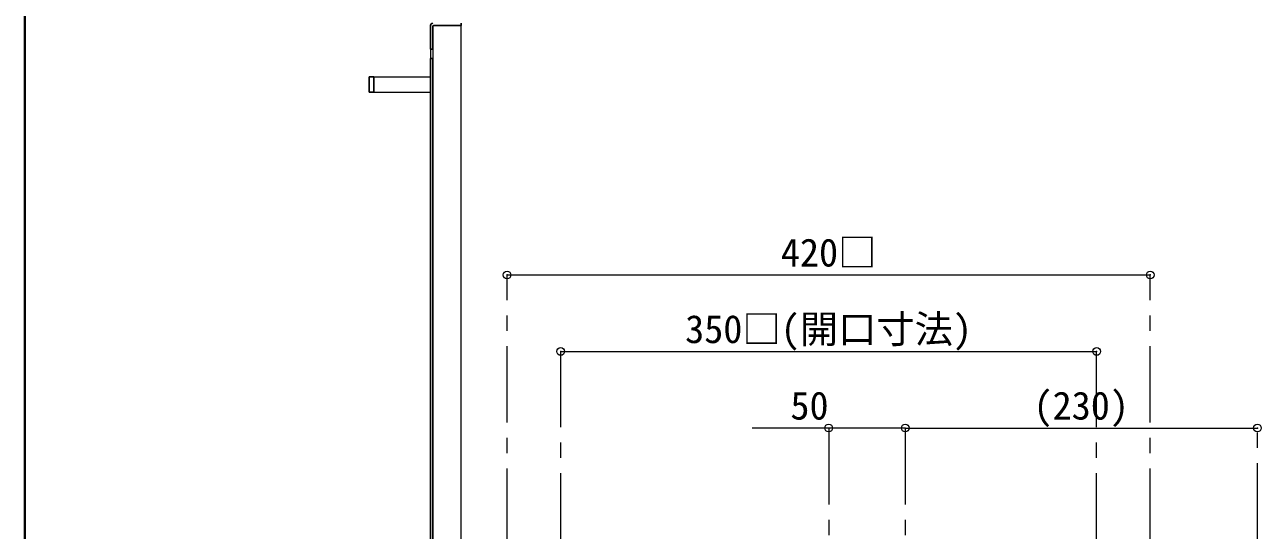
# Model space of a CAD drawing. Units: millimetres at full size, sheet at 1:10; details may follow other scales. Extents: x -2123 to 1927, y -1358 to 1452.
# Drawn here: x -2123 to -1315, y 158 to 488 of the extents above; entities that cross this region are included whole.
import ezdxf
from ezdxf.enums import TextEntityAlignment as Align

# ---------------------------------------------------------------- set-up
doc = ezdxf.new("R2010")
doc.units = ezdxf.units.MM
doc.header["$LTSCALE"] = 10
doc.header["$PDMODE"] = 32
doc.header["$PDSIZE"] = 5
doc.linetypes.add('CHAIN1', pattern=[8, 5, -1, 1, -1])
doc.layers.add('0-0', color=4, linetype='Continuous', lineweight=9)
doc.styles.add('ＭＳ ゴシック', font='')
doc.styles.get('ＭＳ ゴシック').set_extended_font_data('MS Gothic')

msp = doc.modelspace()

# ---------------------------------------------------------------- linework, layer by layer
at = {"layer": '0-0', "color": 1, "lineweight": 40}
msp.add_line((-2122.8, -1358.09), (-2122.8, 1451.91), dxfattribs=at)
at = {"layer": '0-0', "color": 5, "lineweight": 25}
for p, q in [((-1857.8, 487.41), (-1857.8, 471.91)), ((-1856.3, 471.91), (-1856.3, 486.66)), ((-1855.55, 487.41), (-1837.8, 487.41)), ((-1837.8, 487.41), (-1837.8, 488.91)), ((-1857.8, 471.91), (-1856.3, 471.91)), ((-1857.8, 465.91), (-1856.3, 465.91)), ((-1857.8, 465.91), (-1857.8, 50.41)), ((-1856.3, 51.16), (-1856.3, 465.91)), ((-1894.8, 453.91), (-1897.8, 453.91)), ((-1897.8, 443.91), (-1897.8, 453.91)), ((-1894.8, 443.91), (-1894.8, 453.91)), ((-1894.8, 443.91), (-1897.8, 443.91))]:
    msp.add_line(p, q, dxfattribs=at)
at = {"layer": '0-0'}
for p, q in [((-1837.8, 50.41), (-1837.8, 487.41)), ((-1807.8, 324.41), (-1387.8, 324.41)), ((-1772.8, 274.41), (-1422.8, 274.41)), ((-1547.8, 224.41), (-1647.8, 224.41)), ((-1547.8, 224.41), (-1317.8, 224.41))]:
    msp.add_line(p, q, dxfattribs=at)
at = {"layer": '0-0', "color": 7, "lineweight": 18}
for p, q in [((-1857.8, 471.91), (-1857.8, 465.91)), ((-1856.3, 471.91), (-1856.3, 465.91)), ((-1894.8, 453.91), (-1857.8, 453.91)), ((-1894.8, 443.91), (-1857.8, 443.91))]:
    msp.add_line(p, q, dxfattribs=at)
at = {"layer": '0-0', "linetype": 'CHAIN1'}
for p, q in [((-1807.8, -12.09), (-1807.8, 324.41)), ((-1387.8, -12.09), (-1387.8, 324.41)), ((-1772.8, -15.09), (-1772.8, 274.41)), ((-1422.8, -15.09), (-1422.8, 274.41)), ((-1597.8, 224.41), (-1597.8, -182.59)), ((-1547.8, 224.41), (-1547.8, -1065.59)), ((-1317.8, -168.59), (-1317.8, 224.41))]:
    msp.add_line(p, q, dxfattribs=at)
at = {"layer": '0-0', "color": 5, "lineweight": 25}
for centre, radius in [((-1856.3, 487.41), 1.5), ((-1855.55, 486.66), 0.75)]:
    msp.add_arc(centre, radius, 90, 180, dxfattribs=at)
at = {"layer": '0-0', "color": 1}
for p in [(-1807.8, 324.41), (-1387.8, 324.41), (-1772.8, 274.41), (-1422.8, 274.41), (-1597.8, 224.41), (-1547.8, 224.41), (-1317.8, 224.41)]:
    msp.add_point(p, dxfattribs=at)

# ---------------------------------------------------------------- texts
at = {"layer": '0-0', "color": 7, "style": 'ＭＳ ゴシック'}
for s, p in [('420□', (-1629.05, 324.41)), ('350□(開口寸法)', (-1691.55, 274.41)), ('50', (-1622.8, 224.41)), ('(230)', (-1464.05, 224.41))]:
    msp.add_text(s, height=18.33, dxfattribs=at).set_placement(p, align=Align.BOTTOM_LEFT)

doc.saveas('drawing.dxf')
